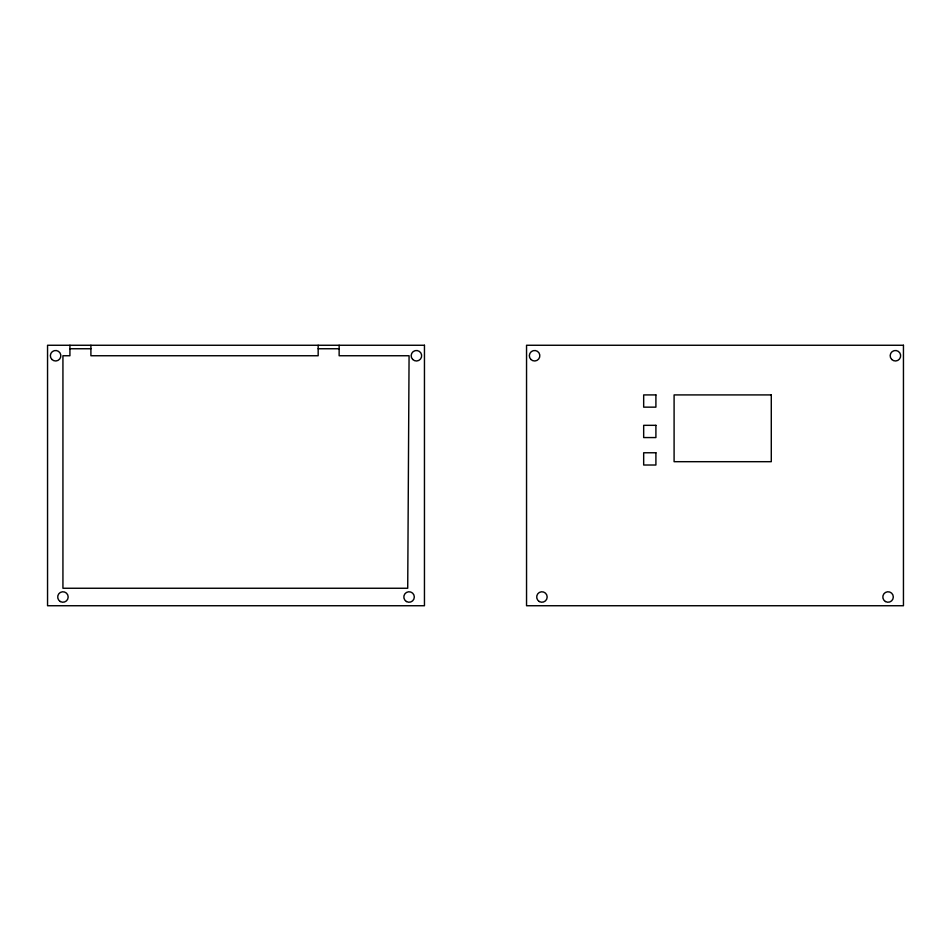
<?xml version="1.0" encoding="UTF-8"?>
<svg xmlns="http://www.w3.org/2000/svg" width="951" height="951" viewBox="0 0 951 951"><rect width="100%" height="100%" fill="white"/><g stroke="black" fill="none" stroke-linecap="round" stroke-linejoin="round"><path stroke-width="1.43" d="M69.922 348.755L90.904 348.755M318.169 348.755L339.138 348.755M339.138 345.261L339.138 355.745L409.073 355.745L407.717 588.253L62.932 588.253L62.932 355.745L69.922 355.745L69.922 345.261M318.169 345.261L318.169 355.745L90.904 355.745L90.904 345.261M424.455 345.261L47.55 345.261L47.55 605.739L424.455 605.739L424.455 345.261M903.45 345.261L526.545 345.261L526.545 605.739L903.45 605.739L903.45 345.261M655.905 394.915L643.672 394.915L643.672 407.147L655.905 407.147L655.905 394.915M771.285 394.915L674.093 394.915L674.093 461.687L771.285 461.687L771.285 394.915M655.905 425.323L643.672 425.323L643.672 437.567L655.905 437.567L655.905 425.323M655.905 452.771L643.672 452.771L643.672 465.015L655.905 465.015L655.905 452.771M406.446 601.543A5.242 5.242 0 0 0 414.315 597.002A5.242 5.242 0 0 0 406.446 592.461A5.242 5.242 0 0 0 406.446 601.543M60.317 601.543A5.242 5.242 0 0 0 68.175 597.002A5.242 5.242 0 0 0 60.317 592.461A5.242 5.242 0 0 0 60.317 601.543M412.698 359.454A5.242 5.242 0 0 0 421.483 357.112A5.242 5.242 0 0 0 415.052 350.681A5.242 5.242 0 0 0 412.698 359.454M51.889 359.454A5.242 5.242 0 0 0 60.662 357.112A5.242 5.242 0 0 0 54.231 350.681A5.242 5.242 0 0 0 51.889 359.454M539.312 601.543A5.242 5.242 0 0 0 547.17 597.002A5.242 5.242 0 0 0 539.312 592.461A5.242 5.242 0 0 0 539.312 601.543M885.44 601.543A5.242 5.242 0 0 0 893.31 597.002A5.242 5.242 0 0 0 885.44 592.461A5.242 5.242 0 0 0 885.44 601.543M891.705 359.454A5.242 5.242 0 0 0 900.478 357.112A5.242 5.242 0 0 0 894.047 350.681A5.242 5.242 0 0 0 891.705 359.454M530.884 359.454A5.242 5.242 0 0 0 539.657 357.112A5.242 5.242 0 0 0 533.226 350.681A5.242 5.242 0 0 0 530.884 359.454"/></g></svg>
